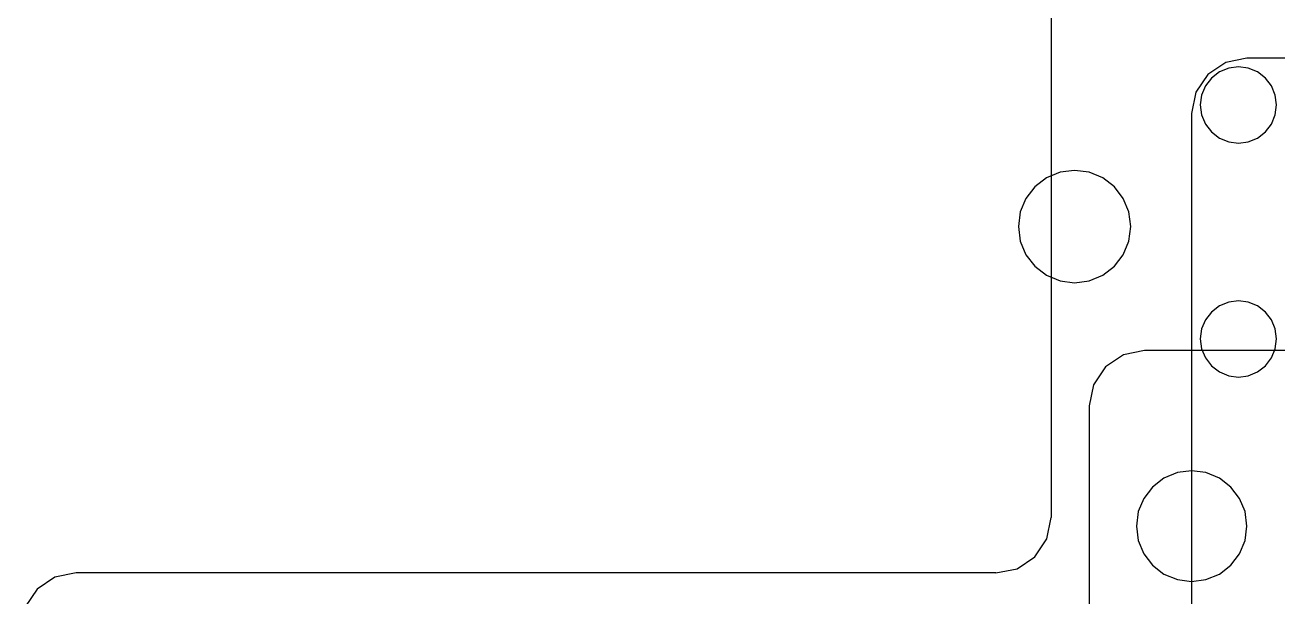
# Model space of a CAD drawing. Extents: x -257 to 298, y -311 to 343.
# Drawn here: x -114.9 to -42.4, y 34.1 to 67.2 of the extents above; entities that cross this region are included whole.
import ezdxf

# ---------------------------------------------------------------- set-up
doc = ezdxf.new("R2010")
doc.units = 0

msp = doc.modelspace()

# ---------------------------------------------------------------- linework, layer by layer
for p, q in [((-44.2133, 65.3292), (-45.437887, 65.085615)), ((-44.2133, 65.3292), (-45.437887, 65.085615)), ((50.9865, 65.3291), (-44.2132, 65.3291)), ((50.9865, 65.3291), (-44.2132, 65.3291)), ((-45.437887, 65.085615), (-46.476042, 64.391942)), ((-45.437887, 65.085615), (-46.476042, 64.391942)), ((-46.476042, 64.391942), (-47.169715, 63.353787)), ((-46.476042, 64.391942), (-47.169715, 63.353787)), ((-47.169715, 63.353787), (-47.4133, 62.1292)), ((-47.169715, 63.353787), (-47.4133, 62.1292)), ((-47.4133, 62.1293), (-47.4133, -12.7504)), ((-47.4133, 62.1293), (-47.4133, -12.7504))]:
    msp.add_line(p, q)
at = {"layer": 'Layer 1'}
for p, q in [((-55.5413, 100.06), (-55.5413, 38.7269)), ((-55.5413, 100.06), (-55.5413, 38.7269)), ((-55.5413, 100.06), (-55.5413, 38.7269)), ((-55.5413, 100.06), (-55.5413, 38.7269)), ((-55.5413, 100.06), (-55.5413, 38.7269)), ((-55.5413, 100.06), (-55.5413, 38.7269)), ((-55.5413, 100.06), (-55.5413, 38.7269)), ((-45.808, 64.532084), (-46.268707, 64.17784)), ((-45.808, 64.532084), (-46.268707, 64.17784)), ((-45.808, 64.532084), (-46.268707, 64.17784)), ((-45.808, 64.532084), (-46.268707, 64.17784)), ((-45.808, 64.532084), (-46.268707, 64.17784)), ((-45.808, 64.532084), (-46.268707, 64.17784)), ((-45.808, 64.532084), (-46.268707, 64.17784)), ((-45.270862, 64.753946), (-45.808, 64.532084)), ((-45.270862, 64.753946), (-45.808, 64.532084)), ((-45.270862, 64.753946), (-45.808, 64.532084)), ((-45.270862, 64.753946), (-45.808, 64.532084)), ((-45.270862, 64.753946), (-45.808, 64.532084)), ((-45.270862, 64.753946), (-45.808, 64.532084)), ((-45.270862, 64.753946), (-45.808, 64.532084)), ((-44.704, 64.8279), (-45.270862, 64.753946)), ((-44.704, 64.8279), (-45.270862, 64.753946)), ((-44.704, 64.8279), (-45.270862, 64.753946)), ((-44.704, 64.8279), (-45.270862, 64.753946)), ((-44.704, 64.8279), (-45.270862, 64.753946)), ((-44.704, 64.8279), (-45.270862, 64.753946)), ((-44.704, 64.8279), (-45.270862, 64.753946)), ((-44.137138, 64.753946), (-44.704, 64.8279)), ((-44.137138, 64.753946), (-44.704, 64.8279)), ((-44.137138, 64.753946), (-44.704, 64.8279)), ((-44.137138, 64.753946), (-44.704, 64.8279)), ((-44.137138, 64.753946), (-44.704, 64.8279)), ((-44.137138, 64.753946), (-44.704, 64.8279)), ((-44.137138, 64.753946), (-44.704, 64.8279)), ((-43.6, 64.532084), (-44.137138, 64.753946)), ((-43.6, 64.532084), (-44.137138, 64.753946)), ((-43.6, 64.532084), (-44.137138, 64.753946)), ((-43.6, 64.532084), (-44.137138, 64.753946)), ((-43.6, 64.532084), (-44.137138, 64.753946)), ((-43.6, 64.532084), (-44.137138, 64.753946)), ((-43.6, 64.532084), (-44.137138, 64.753946)), ((-43.139293, 64.17784), (-43.6, 64.532084)), ((-43.139293, 64.17784), (-43.6, 64.532084)), ((-43.139293, 64.17784), (-43.6, 64.532084)), ((-43.139293, 64.17784), (-43.6, 64.532084)), ((-43.139293, 64.17784), (-43.6, 64.532084)), ((-43.139293, 64.17784), (-43.6, 64.532084)), ((-43.139293, 64.17784), (-43.6, 64.532084)), ((-46.268707, 64.17784), (-46.616184, 63.7239)), ((-46.268707, 64.17784), (-46.616184, 63.7239)), ((-46.268707, 64.17784), (-46.616184, 63.7239)), ((-46.268707, 64.17784), (-46.616184, 63.7239)), ((-46.268707, 64.17784), (-46.616184, 63.7239)), ((-46.268707, 64.17784), (-46.616184, 63.7239)), ((-46.268707, 64.17784), (-46.616184, 63.7239)), ((-42.791816, 63.7239), (-43.139293, 64.17784)), ((-42.791816, 63.7239), (-43.139293, 64.17784)), ((-42.791816, 63.7239), (-43.139293, 64.17784)), ((-42.791816, 63.7239), (-43.139293, 64.17784)), ((-42.791816, 63.7239), (-43.139293, 64.17784)), ((-42.791816, 63.7239), (-43.139293, 64.17784)), ((-42.791816, 63.7239), (-43.139293, 64.17784)), ((-46.835569, 63.196006), (-46.912, 62.6199)), ((-46.835569, 63.196006), (-46.912, 62.6199)), ((-46.835569, 63.196006), (-46.912, 62.6199)), ((-46.835569, 63.196006), (-46.912, 62.6199)), ((-46.835569, 63.196006), (-46.912, 62.6199)), ((-46.835569, 63.196006), (-46.912, 62.6199)), ((-46.835569, 63.196006), (-46.912, 62.6199)), ((-46.616184, 63.7239), (-46.835569, 63.196006)), ((-46.616184, 63.7239), (-46.835569, 63.196006)), ((-46.616184, 63.7239), (-46.835569, 63.196006)), ((-46.616184, 63.7239), (-46.835569, 63.196006)), ((-46.616184, 63.7239), (-46.835569, 63.196006)), ((-46.616184, 63.7239), (-46.835569, 63.196006)), ((-46.616184, 63.7239), (-46.835569, 63.196006)), ((-42.572431, 63.196006), (-42.791816, 63.7239)), ((-42.572431, 63.196006), (-42.791816, 63.7239)), ((-42.572431, 63.196006), (-42.791816, 63.7239)), ((-42.572431, 63.196006), (-42.791816, 63.7239)), ((-42.572431, 63.196006), (-42.791816, 63.7239)), ((-42.572431, 63.196006), (-42.791816, 63.7239)), ((-42.572431, 63.196006), (-42.791816, 63.7239)), ((-42.496, 62.6199), (-42.572431, 63.196006)), ((-42.496, 62.6199), (-42.572431, 63.196006)), ((-42.496, 62.6199), (-42.572431, 63.196006)), ((-42.496, 62.6199), (-42.572431, 63.196006)), ((-42.496, 62.6199), (-42.572431, 63.196006)), ((-42.496, 62.6199), (-42.572431, 63.196006)), ((-42.496, 62.6199), (-42.572431, 63.196006)), ((-46.912, 62.6199), (-46.835569, 62.043794)), ((-46.912, 62.6199), (-46.835569, 62.043794)), ((-46.912, 62.6199), (-46.835569, 62.043794)), ((-46.912, 62.6199), (-46.835569, 62.043794)), ((-46.912, 62.6199), (-46.835569, 62.043794)), ((-46.912, 62.6199), (-46.835569, 62.043794)), ((-46.912, 62.6199), (-46.835569, 62.043794)), ((-42.572431, 62.043794), (-42.496, 62.6199)), ((-42.572431, 62.043794), (-42.496, 62.6199)), ((-42.572431, 62.043794), (-42.496, 62.6199)), ((-42.572431, 62.043794), (-42.496, 62.6199)), ((-42.572431, 62.043794), (-42.496, 62.6199)), ((-42.572431, 62.043794), (-42.496, 62.6199)), ((-42.572431, 62.043794), (-42.496, 62.6199)), ((-42.496, 62.6199), (-42.496, 62.6199)), ((-42.496, 62.6199), (-42.496, 62.6199)), ((-42.496, 62.6199), (-42.496, 62.6199)), ((-42.496, 62.6199), (-42.496, 62.6199)), ((-42.496, 62.6199), (-42.496, 62.6199)), ((-42.496, 62.6199), (-42.496, 62.6199)), ((-42.496, 62.6199), (-42.496, 62.6199)), ((-46.835569, 62.043794), (-46.616184, 61.5159)), ((-46.835569, 62.043794), (-46.616184, 61.5159)), ((-46.835569, 62.043794), (-46.616184, 61.5159)), ((-46.835569, 62.043794), (-46.616184, 61.5159)), ((-46.835569, 62.043794), (-46.616184, 61.5159)), ((-46.835569, 62.043794), (-46.616184, 61.5159)), ((-46.835569, 62.043794), (-46.616184, 61.5159)), ((-42.791816, 61.5159), (-42.572431, 62.043794)), ((-42.791816, 61.5159), (-42.572431, 62.043794)), ((-42.791816, 61.5159), (-42.572431, 62.043794)), ((-42.791816, 61.5159), (-42.572431, 62.043794)), ((-42.791816, 61.5159), (-42.572431, 62.043794)), ((-42.791816, 61.5159), (-42.572431, 62.043794)), ((-42.791816, 61.5159), (-42.572431, 62.043794)), ((-46.616184, 61.5159), (-46.268707, 61.06196)), ((-46.616184, 61.5159), (-46.268707, 61.06196)), ((-46.616184, 61.5159), (-46.268707, 61.06196)), ((-46.616184, 61.5159), (-46.268707, 61.06196)), ((-46.616184, 61.5159), (-46.268707, 61.06196)), ((-46.616184, 61.5159), (-46.268707, 61.06196)), ((-46.616184, 61.5159), (-46.268707, 61.06196)), ((-46.268707, 61.06196), (-45.808, 60.707716)), ((-46.268707, 61.06196), (-45.808, 60.707716)), ((-46.268707, 61.06196), (-45.808, 60.707716)), ((-46.268707, 61.06196), (-45.808, 60.707716)), ((-46.268707, 61.06196), (-45.808, 60.707716)), ((-46.268707, 61.06196), (-45.808, 60.707716)), ((-46.268707, 61.06196), (-45.808, 60.707716)), ((-43.6, 60.707716), (-43.139293, 61.06196)), ((-43.6, 60.707716), (-43.139293, 61.06196)), ((-43.6, 60.707716), (-43.139293, 61.06196)), ((-43.6, 60.707716), (-43.139293, 61.06196)), ((-43.6, 60.707716), (-43.139293, 61.06196)), ((-43.6, 60.707716), (-43.139293, 61.06196)), ((-43.6, 60.707716), (-43.139293, 61.06196)), ((-43.139293, 61.06196), (-42.791816, 61.5159)), ((-43.139293, 61.06196), (-42.791816, 61.5159)), ((-43.139293, 61.06196), (-42.791816, 61.5159)), ((-43.139293, 61.06196), (-42.791816, 61.5159)), ((-43.139293, 61.06196), (-42.791816, 61.5159)), ((-43.139293, 61.06196), (-42.791816, 61.5159)), ((-43.139293, 61.06196), (-42.791816, 61.5159)), ((-45.808, 60.707716), (-45.270862, 60.485854)), ((-45.808, 60.707716), (-45.270862, 60.485854)), ((-45.808, 60.707716), (-45.270862, 60.485854)), ((-45.808, 60.707716), (-45.270862, 60.485854)), ((-45.808, 60.707716), (-45.270862, 60.485854)), ((-45.808, 60.707716), (-45.270862, 60.485854)), ((-45.808, 60.707716), (-45.270862, 60.485854)), ((-45.270862, 60.485854), (-44.704, 60.4119)), ((-45.270862, 60.485854), (-44.704, 60.4119)), ((-45.270862, 60.485854), (-44.704, 60.4119)), ((-45.270862, 60.485854), (-44.704, 60.4119)), ((-45.270862, 60.485854), (-44.704, 60.4119)), ((-45.270862, 60.485854), (-44.704, 60.4119)), ((-45.270862, 60.485854), (-44.704, 60.4119)), ((-44.704, 60.4119), (-44.137138, 60.485854)), ((-44.704, 60.4119), (-44.137138, 60.485854)), ((-44.704, 60.4119), (-44.137138, 60.485854)), ((-44.704, 60.4119), (-44.137138, 60.485854)), ((-44.704, 60.4119), (-44.137138, 60.485854)), ((-44.704, 60.4119), (-44.137138, 60.485854)), ((-44.704, 60.4119), (-44.137138, 60.485854)), ((-44.137138, 60.485854), (-43.6, 60.707716)), ((-44.137138, 60.485854), (-43.6, 60.707716)), ((-44.137138, 60.485854), (-43.6, 60.707716)), ((-44.137138, 60.485854), (-43.6, 60.707716)), ((-44.137138, 60.485854), (-43.6, 60.707716)), ((-44.137138, 60.485854), (-43.6, 60.707716)), ((-44.137138, 60.485854), (-43.6, 60.707716)), ((-55.021861, 58.719964), (-55.813295, 58.393067)), ((-54.18663, 58.82893), (-55.021861, 58.719964)), ((-53.351399, 58.719964), (-54.18663, 58.82893)), ((-52.559965, 58.393067), (-53.351399, 58.719964)), ((-55.813295, 58.393067), (-56.492114, 57.871113)), ((-51.881146, 57.871113), (-52.559965, 58.393067)), ((-56.492114, 57.871113), (-57.004096, 57.202265)), ((-51.369164, 57.202265), (-51.881146, 57.871113)), ((-57.004096, 57.202265), (-57.327344, 56.424451)), ((-51.045916, 56.424451), (-51.369164, 57.202265)), ((-57.327344, 56.424451), (-57.43996, 55.5756)), ((-50.9333, 55.5756), (-51.045916, 56.424451)), ((-57.43996, 55.5756), (-57.327344, 54.726749)), ((-51.045916, 54.726749), (-50.9333, 55.5756)), ((-50.9333, 55.5756), (-50.9333, 55.5756)), ((-57.327344, 54.726749), (-57.004096, 53.948935)), ((-51.369164, 53.948935), (-51.045916, 54.726749)), ((-57.004096, 53.948935), (-56.492114, 53.280087)), ((-51.881146, 53.280087), (-51.369164, 53.948935)), ((-56.492114, 53.280087), (-55.813295, 52.758133)), ((-52.559965, 52.758133), (-51.881146, 53.280087)), ((-55.813295, 52.758133), (-55.021861, 52.431236)), ((-55.021861, 52.431236), (-54.18663, 52.32227)), ((-54.18663, 52.32227), (-53.351399, 52.431236)), ((-53.351399, 52.431236), (-52.559965, 52.758133)), ((-45.808, 50.985384), (-46.268707, 50.63114)), ((-45.808, 50.985384), (-46.268707, 50.63114)), ((-45.808, 50.985384), (-46.268707, 50.63114)), ((-45.808, 50.985384), (-46.268707, 50.63114)), ((-45.808, 50.985384), (-46.268707, 50.63114)), ((-45.808, 50.985384), (-46.268707, 50.63114)), ((-45.808, 50.985384), (-46.268707, 50.63114)), ((-45.270862, 51.207246), (-45.808, 50.985384)), ((-45.270862, 51.207246), (-45.808, 50.985384)), ((-45.270862, 51.207246), (-45.808, 50.985384)), ((-45.270862, 51.207246), (-45.808, 50.985384)), ((-45.270862, 51.207246), (-45.808, 50.985384)), ((-45.270862, 51.207246), (-45.808, 50.985384)), ((-45.270862, 51.207246), (-45.808, 50.985384)), ((-44.704, 51.2812), (-45.270862, 51.207246)), ((-44.704, 51.2812), (-45.270862, 51.207246)), ((-44.704, 51.2812), (-45.270862, 51.207246)), ((-44.704, 51.2812), (-45.270862, 51.207246)), ((-44.704, 51.2812), (-45.270862, 51.207246)), ((-44.704, 51.2812), (-45.270862, 51.207246)), ((-44.704, 51.2812), (-45.270862, 51.207246)), ((-44.137138, 51.207246), (-44.704, 51.2812)), ((-44.137138, 51.207246), (-44.704, 51.2812)), ((-44.137138, 51.207246), (-44.704, 51.2812)), ((-44.137138, 51.207246), (-44.704, 51.2812)), ((-44.137138, 51.207246), (-44.704, 51.2812)), ((-44.137138, 51.207246), (-44.704, 51.2812)), ((-44.137138, 51.207246), (-44.704, 51.2812)), ((-43.6, 50.985384), (-44.137138, 51.207246)), ((-43.6, 50.985384), (-44.137138, 51.207246)), ((-43.6, 50.985384), (-44.137138, 51.207246)), ((-43.6, 50.985384), (-44.137138, 51.207246)), ((-43.6, 50.985384), (-44.137138, 51.207246)), ((-43.6, 50.985384), (-44.137138, 51.207246)), ((-43.6, 50.985384), (-44.137138, 51.207246)), ((-43.139293, 50.63114), (-43.6, 50.985384)), ((-43.139293, 50.63114), (-43.6, 50.985384)), ((-43.139293, 50.63114), (-43.6, 50.985384)), ((-43.139293, 50.63114), (-43.6, 50.985384)), ((-43.139293, 50.63114), (-43.6, 50.985384)), ((-43.139293, 50.63114), (-43.6, 50.985384)), ((-43.139293, 50.63114), (-43.6, 50.985384)), ((-46.616184, 50.1772), (-46.835569, 49.649306)), ((-46.616184, 50.1772), (-46.835569, 49.649306)), ((-46.616184, 50.1772), (-46.835569, 49.649306)), ((-46.616184, 50.1772), (-46.835569, 49.649306)), ((-46.616184, 50.1772), (-46.835569, 49.649306)), ((-46.616184, 50.1772), (-46.835569, 49.649306)), ((-46.616184, 50.1772), (-46.835569, 49.649306)), ((-46.268707, 50.63114), (-46.616184, 50.1772)), ((-46.268707, 50.63114), (-46.616184, 50.1772)), ((-46.268707, 50.63114), (-46.616184, 50.1772)), ((-46.268707, 50.63114), (-46.616184, 50.1772)), ((-46.268707, 50.63114), (-46.616184, 50.1772)), ((-46.268707, 50.63114), (-46.616184, 50.1772)), ((-46.268707, 50.63114), (-46.616184, 50.1772)), ((-42.791816, 50.1772), (-43.139293, 50.63114)), ((-42.791816, 50.1772), (-43.139293, 50.63114)), ((-42.791816, 50.1772), (-43.139293, 50.63114)), ((-42.791816, 50.1772), (-43.139293, 50.63114)), ((-42.791816, 50.1772), (-43.139293, 50.63114)), ((-42.791816, 50.1772), (-43.139293, 50.63114)), ((-42.791816, 50.1772), (-43.139293, 50.63114)), ((-42.572431, 49.649306), (-42.791816, 50.1772)), ((-42.572431, 49.649306), (-42.791816, 50.1772)), ((-42.572431, 49.649306), (-42.791816, 50.1772)), ((-42.572431, 49.649306), (-42.791816, 50.1772)), ((-42.572431, 49.649306), (-42.791816, 50.1772)), ((-42.572431, 49.649306), (-42.791816, 50.1772)), ((-42.572431, 49.649306), (-42.791816, 50.1772)), ((-46.835569, 49.649306), (-46.912, 49.0732)), ((-46.835569, 49.649306), (-46.912, 49.0732)), ((-46.835569, 49.649306), (-46.912, 49.0732)), ((-46.835569, 49.649306), (-46.912, 49.0732)), ((-46.835569, 49.649306), (-46.912, 49.0732)), ((-46.835569, 49.649306), (-46.912, 49.0732)), ((-46.835569, 49.649306), (-46.912, 49.0732)), ((-42.496, 49.0732), (-42.572431, 49.649306)), ((-42.496, 49.0732), (-42.572431, 49.649306)), ((-42.496, 49.0732), (-42.572431, 49.649306)), ((-42.496, 49.0732), (-42.572431, 49.649306)), ((-42.496, 49.0732), (-42.572431, 49.649306)), ((-42.496, 49.0732), (-42.572431, 49.649306)), ((-42.496, 49.0732), (-42.572431, 49.649306)), ((-46.912, 49.0732), (-46.835569, 48.497094)), ((-46.912, 49.0732), (-46.835569, 48.497094)), ((-46.912, 49.0732), (-46.835569, 48.497094)), ((-46.912, 49.0732), (-46.835569, 48.497094)), ((-46.912, 49.0732), (-46.835569, 48.497094)), ((-46.912, 49.0732), (-46.835569, 48.497094)), ((-46.912, 49.0732), (-46.835569, 48.497094)), ((-42.572431, 48.497094), (-42.496, 49.0732)), ((-42.572431, 48.497094), (-42.496, 49.0732)), ((-42.572431, 48.497094), (-42.496, 49.0732)), ((-42.572431, 48.497094), (-42.496, 49.0732)), ((-42.572431, 48.497094), (-42.496, 49.0732)), ((-42.572431, 48.497094), (-42.496, 49.0732)), ((-42.572431, 48.497094), (-42.496, 49.0732)), ((-42.496, 49.0732), (-42.496, 49.0732)), ((-42.496, 49.0732), (-42.496, 49.0732)), ((-42.496, 49.0732), (-42.496, 49.0732)), ((-42.496, 49.0732), (-42.496, 49.0732)), ((-42.496, 49.0732), (-42.496, 49.0732)), ((-42.496, 49.0732), (-42.496, 49.0732)), ((-42.496, 49.0732), (-42.496, 49.0732)), ((-51.357887, 48.152315), (-52.396042, 47.458642)), ((-51.357887, 48.152315), (-52.396042, 47.458642)), ((-51.357887, 48.152315), (-52.396042, 47.458642)), ((-51.357887, 48.152315), (-52.396042, 47.458642)), ((-51.357887, 48.152315), (-52.396042, 47.458642)), ((-50.1333, 48.3959), (-51.357887, 48.152315)), ((-50.1333, 48.3959), (-51.357887, 48.152315)), ((-50.1333, 48.3959), (-51.357887, 48.152315)), ((-50.1333, 48.3959), (-51.357887, 48.152315)), ((-50.1333, 48.3959), (-51.357887, 48.152315)), ((50.1334, 48.3958), (-50.1334, 48.3958)), ((50.1334, 48.3958), (-50.1334, 48.3958)), ((50.1334, 48.3958), (-50.1334, 48.3958)), ((50.1334, 48.3958), (-50.1334, 48.3958)), ((50.1334, 48.3958), (-50.1334, 48.3958)), ((-46.835569, 48.497094), (-46.616184, 47.9692)), ((-46.835569, 48.497094), (-46.616184, 47.9692)), ((-46.835569, 48.497094), (-46.616184, 47.9692)), ((-46.835569, 48.497094), (-46.616184, 47.9692)), ((-46.835569, 48.497094), (-46.616184, 47.9692)), ((-46.835569, 48.497094), (-46.616184, 47.9692)), ((-46.835569, 48.497094), (-46.616184, 47.9692)), ((-46.616184, 47.9692), (-46.268707, 47.51526)), ((-46.616184, 47.9692), (-46.268707, 47.51526)), ((-46.616184, 47.9692), (-46.268707, 47.51526)), ((-46.616184, 47.9692), (-46.268707, 47.51526)), ((-46.616184, 47.9692), (-46.268707, 47.51526)), ((-46.616184, 47.9692), (-46.268707, 47.51526)), ((-46.616184, 47.9692), (-46.268707, 47.51526)), ((-43.139293, 47.51526), (-42.791816, 47.9692)), ((-43.139293, 47.51526), (-42.791816, 47.9692)), ((-43.139293, 47.51526), (-42.791816, 47.9692)), ((-43.139293, 47.51526), (-42.791816, 47.9692)), ((-43.139293, 47.51526), (-42.791816, 47.9692)), ((-43.139293, 47.51526), (-42.791816, 47.9692)), ((-43.139293, 47.51526), (-42.791816, 47.9692)), ((-42.791816, 47.9692), (-42.572431, 48.497094)), ((-42.791816, 47.9692), (-42.572431, 48.497094)), ((-42.791816, 47.9692), (-42.572431, 48.497094)), ((-42.791816, 47.9692), (-42.572431, 48.497094)), ((-42.791816, 47.9692), (-42.572431, 48.497094)), ((-42.791816, 47.9692), (-42.572431, 48.497094)), ((-42.791816, 47.9692), (-42.572431, 48.497094)), ((-52.396042, 47.458642), (-53.089715, 46.420487)), ((-52.396042, 47.458642), (-53.089715, 46.420487)), ((-52.396042, 47.458642), (-53.089715, 46.420487)), ((-52.396042, 47.458642), (-53.089715, 46.420487)), ((-52.396042, 47.458642), (-53.089715, 46.420487)), ((-46.268707, 47.51526), (-45.808, 47.161016)), ((-46.268707, 47.51526), (-45.808, 47.161016)), ((-46.268707, 47.51526), (-45.808, 47.161016)), ((-46.268707, 47.51526), (-45.808, 47.161016)), ((-46.268707, 47.51526), (-45.808, 47.161016)), ((-46.268707, 47.51526), (-45.808, 47.161016)), ((-46.268707, 47.51526), (-45.808, 47.161016)), ((-45.808, 47.161016), (-45.270862, 46.939154)), ((-45.808, 47.161016), (-45.270862, 46.939154)), ((-45.808, 47.161016), (-45.270862, 46.939154)), ((-45.808, 47.161016), (-45.270862, 46.939154)), ((-45.808, 47.161016), (-45.270862, 46.939154)), ((-45.808, 47.161016), (-45.270862, 46.939154)), ((-45.808, 47.161016), (-45.270862, 46.939154)), ((-44.137138, 46.939154), (-43.6, 47.161016)), ((-44.137138, 46.939154), (-43.6, 47.161016)), ((-44.137138, 46.939154), (-43.6, 47.161016)), ((-44.137138, 46.939154), (-43.6, 47.161016)), ((-44.137138, 46.939154), (-43.6, 47.161016)), ((-44.137138, 46.939154), (-43.6, 47.161016)), ((-44.137138, 46.939154), (-43.6, 47.161016)), ((-43.6, 47.161016), (-43.139293, 47.51526)), ((-43.6, 47.161016), (-43.139293, 47.51526)), ((-43.6, 47.161016), (-43.139293, 47.51526)), ((-43.6, 47.161016), (-43.139293, 47.51526)), ((-43.6, 47.161016), (-43.139293, 47.51526)), ((-43.6, 47.161016), (-43.139293, 47.51526)), ((-43.6, 47.161016), (-43.139293, 47.51526)), ((-53.089715, 46.420487), (-53.3333, 45.1959)), ((-53.089715, 46.420487), (-53.3333, 45.1959)), ((-53.089715, 46.420487), (-53.3333, 45.1959)), ((-53.089715, 46.420487), (-53.3333, 45.1959)), ((-53.089715, 46.420487), (-53.3333, 45.1959)), ((-45.270862, 46.939154), (-44.704, 46.8652)), ((-45.270862, 46.939154), (-44.704, 46.8652)), ((-45.270862, 46.939154), (-44.704, 46.8652)), ((-45.270862, 46.939154), (-44.704, 46.8652)), ((-45.270862, 46.939154), (-44.704, 46.8652)), ((-45.270862, 46.939154), (-44.704, 46.8652)), ((-45.270862, 46.939154), (-44.704, 46.8652)), ((-44.704, 46.8652), (-44.137138, 46.939154)), ((-44.704, 46.8652), (-44.137138, 46.939154)), ((-44.704, 46.8652), (-44.137138, 46.939154)), ((-44.704, 46.8652), (-44.137138, 46.939154)), ((-44.704, 46.8652), (-44.137138, 46.939154)), ((-44.704, 46.8652), (-44.137138, 46.939154)), ((-44.704, 46.8652), (-44.137138, 46.939154)), ((-53.3332, 45.1954), (-53.3332, 4.18291)), ((-53.3332, 45.1954), (-53.3332, 4.18291)), ((-53.3332, 45.1954), (-53.3332, 4.18291)), ((-53.3332, 45.1954), (-53.3332, 4.18291)), ((-53.3332, 45.1954), (-53.3332, 4.18291)), ((-48.235723, 41.334141), (-49.014928, 41.011895)), ((-48.235723, 41.334141), (-49.014928, 41.011895)), ((-48.235723, 41.334141), (-49.014928, 41.011895)), ((-48.235723, 41.334141), (-49.014928, 41.011895)), ((-48.235723, 41.334141), (-49.014928, 41.011895)), ((-47.413295, 41.441557), (-48.235723, 41.334141)), ((-47.413295, 41.441557), (-48.235723, 41.334141)), ((-47.413295, 41.441557), (-48.235723, 41.334141)), ((-47.413295, 41.441557), (-48.235723, 41.334141)), ((-47.413295, 41.441557), (-48.235723, 41.334141)), ((-46.590867, 41.334141), (-47.413295, 41.441557)), ((-46.590867, 41.334141), (-47.413295, 41.441557)), ((-46.590867, 41.334141), (-47.413295, 41.441557)), ((-46.590867, 41.334141), (-47.413295, 41.441557)), ((-46.590867, 41.334141), (-47.413295, 41.441557)), ((-45.811662, 41.011895), (-46.590867, 41.334141)), ((-45.811662, 41.011895), (-46.590867, 41.334141)), ((-45.811662, 41.011895), (-46.590867, 41.334141)), ((-45.811662, 41.011895), (-46.590867, 41.334141)), ((-45.811662, 41.011895), (-46.590867, 41.334141)), ((-49.014928, 41.011895), (-49.682998, 40.49742)), ((-49.014928, 41.011895), (-49.682998, 40.49742)), ((-49.014928, 41.011895), (-49.682998, 40.49742)), ((-49.014928, 41.011895), (-49.682998, 40.49742)), ((-49.014928, 41.011895), (-49.682998, 40.49742)), ((-45.143592, 40.49742), (-45.811662, 41.011895)), ((-45.143592, 40.49742), (-45.811662, 41.011895)), ((-45.143592, 40.49742), (-45.811662, 41.011895)), ((-45.143592, 40.49742), (-45.811662, 41.011895)), ((-45.143592, 40.49742), (-45.811662, 41.011895)), ((-49.682998, 40.49742), (-50.18646, 39.83829)), ((-49.682998, 40.49742), (-50.18646, 39.83829)), ((-49.682998, 40.49742), (-50.18646, 39.83829)), ((-49.682998, 40.49742), (-50.18646, 39.83829)), ((-49.682998, 40.49742), (-50.18646, 39.83829)), ((-44.64013, 39.83829), (-45.143592, 40.49742)), ((-44.64013, 39.83829), (-45.143592, 40.49742)), ((-44.64013, 39.83829), (-45.143592, 40.49742)), ((-44.64013, 39.83829), (-45.143592, 40.49742)), ((-44.64013, 39.83829), (-45.143592, 40.49742)), ((-50.18646, 39.83829), (-50.503747, 39.071964)), ((-50.18646, 39.83829), (-50.503747, 39.071964)), ((-50.18646, 39.83829), (-50.503747, 39.071964)), ((-50.18646, 39.83829), (-50.503747, 39.071964)), ((-50.18646, 39.83829), (-50.503747, 39.071964)), ((-44.322843, 39.071964), (-44.64013, 39.83829)), ((-44.322843, 39.071964), (-44.64013, 39.83829)), ((-44.322843, 39.071964), (-44.64013, 39.83829)), ((-44.322843, 39.071964), (-44.64013, 39.83829)), ((-44.322843, 39.071964), (-44.64013, 39.83829)), ((-55.784885, 37.502013), (-55.5413, 38.7266)), ((-55.784885, 37.502013), (-55.5413, 38.7266)), ((-55.784885, 37.502013), (-55.5413, 38.7266)), ((-55.784885, 37.502013), (-55.5413, 38.7266)), ((-55.784885, 37.502013), (-55.5413, 38.7266)), ((-55.784885, 37.502013), (-55.5413, 38.7266)), ((-55.784885, 37.502013), (-55.5413, 38.7266)), ((-50.503747, 39.071964), (-50.61329, 38.2359)), ((-50.503747, 39.071964), (-50.61329, 38.2359)), ((-50.503747, 39.071964), (-50.61329, 38.2359)), ((-50.503747, 39.071964), (-50.61329, 38.2359)), ((-50.503747, 39.071964), (-50.61329, 38.2359)), ((-44.2133, 38.2359), (-44.322843, 39.071964)), ((-44.2133, 38.2359), (-44.322843, 39.071964)), ((-44.2133, 38.2359), (-44.322843, 39.071964)), ((-44.2133, 38.2359), (-44.322843, 39.071964)), ((-44.2133, 38.2359), (-44.322843, 39.071964)), ((-50.61329, 38.2359), (-50.503747, 37.399836)), ((-50.61329, 38.2359), (-50.503747, 37.399836)), ((-50.61329, 38.2359), (-50.503747, 37.399836)), ((-50.61329, 38.2359), (-50.503747, 37.399836)), ((-50.61329, 38.2359), (-50.503747, 37.399836)), ((-44.322843, 37.399836), (-44.2133, 38.2359)), ((-44.322843, 37.399836), (-44.2133, 38.2359)), ((-44.322843, 37.399836), (-44.2133, 38.2359)), ((-44.322843, 37.399836), (-44.2133, 38.2359)), ((-44.322843, 37.399836), (-44.2133, 38.2359)), ((-44.2133, 38.2359), (-44.2133, 38.2359)), ((-44.2133, 38.2359), (-44.2133, 38.2359)), ((-44.2133, 38.2359), (-44.2133, 38.2359)), ((-44.2133, 38.2359), (-44.2133, 38.2359)), ((-44.2133, 38.2359), (-44.2133, 38.2359)), ((-56.478558, 36.463858), (-55.784885, 37.502013)), ((-56.478558, 36.463858), (-55.784885, 37.502013)), ((-56.478558, 36.463858), (-55.784885, 37.502013)), ((-56.478558, 36.463858), (-55.784885, 37.502013)), ((-56.478558, 36.463858), (-55.784885, 37.502013)), ((-56.478558, 36.463858), (-55.784885, 37.502013)), ((-56.478558, 36.463858), (-55.784885, 37.502013)), ((-50.503747, 37.399836), (-50.18646, 36.63351)), ((-50.503747, 37.399836), (-50.18646, 36.63351)), ((-50.503747, 37.399836), (-50.18646, 36.63351)), ((-50.503747, 37.399836), (-50.18646, 36.63351)), ((-50.503747, 37.399836), (-50.18646, 36.63351)), ((-44.64013, 36.63351), (-44.322843, 37.399836)), ((-44.64013, 36.63351), (-44.322843, 37.399836)), ((-44.64013, 36.63351), (-44.322843, 37.399836)), ((-44.64013, 36.63351), (-44.322843, 37.399836)), ((-44.64013, 36.63351), (-44.322843, 37.399836)), ((-57.516713, 35.770185), (-56.478558, 36.463858)), ((-57.516713, 35.770185), (-56.478558, 36.463858)), ((-57.516713, 35.770185), (-56.478558, 36.463858)), ((-57.516713, 35.770185), (-56.478558, 36.463858)), ((-57.516713, 35.770185), (-56.478558, 36.463858)), ((-57.516713, 35.770185), (-56.478558, 36.463858)), ((-57.516713, 35.770185), (-56.478558, 36.463858)), ((-50.18646, 36.63351), (-49.682998, 35.97438)), ((-50.18646, 36.63351), (-49.682998, 35.97438)), ((-50.18646, 36.63351), (-49.682998, 35.97438)), ((-50.18646, 36.63351), (-49.682998, 35.97438)), ((-50.18646, 36.63351), (-49.682998, 35.97438)), ((-45.143592, 35.97438), (-44.64013, 36.63351)), ((-45.143592, 35.97438), (-44.64013, 36.63351)), ((-45.143592, 35.97438), (-44.64013, 36.63351)), ((-45.143592, 35.97438), (-44.64013, 36.63351)), ((-45.143592, 35.97438), (-44.64013, 36.63351)), ((-111.947, 35.5266), (-113.171587, 35.283015)), ((-111.947, 35.5266), (-113.171587, 35.283015)), ((-111.947, 35.5266), (-113.171587, 35.283015)), ((-111.947, 35.5266), (-113.171587, 35.283015)), ((-111.947, 35.5266), (-113.171587, 35.283015)), ((-111.947, 35.5266), (-113.171587, 35.283015)), ((-111.947, 35.5266), (-113.171587, 35.283015)), ((-58.7414, 35.5265), (-111.946, 35.5265)), ((-58.7414, 35.5265), (-111.946, 35.5265)), ((-58.7414, 35.5265), (-111.946, 35.5265)), ((-58.7414, 35.5265), (-111.946, 35.5265)), ((-58.7414, 35.5265), (-111.946, 35.5265)), ((-58.7414, 35.5265), (-111.946, 35.5265)), ((-58.7414, 35.5265), (-111.946, 35.5265)), ((-58.7413, 35.5266), (-57.516713, 35.770185)), ((-58.7413, 35.5266), (-57.516713, 35.770185)), ((-58.7413, 35.5266), (-57.516713, 35.770185)), ((-58.7413, 35.5266), (-57.516713, 35.770185)), ((-58.7413, 35.5266), (-57.516713, 35.770185)), ((-58.7413, 35.5266), (-57.516713, 35.770185)), ((-58.7413, 35.5266), (-57.516713, 35.770185)), ((-49.682998, 35.97438), (-49.014928, 35.459905)), ((-49.682998, 35.97438), (-49.014928, 35.459905)), ((-49.682998, 35.97438), (-49.014928, 35.459905)), ((-49.682998, 35.97438), (-49.014928, 35.459905)), ((-49.682998, 35.97438), (-49.014928, 35.459905)), ((-45.811662, 35.459905), (-45.143592, 35.97438)), ((-45.811662, 35.459905), (-45.143592, 35.97438)), ((-45.811662, 35.459905), (-45.143592, 35.97438)), ((-45.811662, 35.459905), (-45.143592, 35.97438)), ((-45.811662, 35.459905), (-45.143592, 35.97438)), ((-113.171587, 35.283015), (-114.209742, 34.589342)), ((-113.171587, 35.283015), (-114.209742, 34.589342)), ((-113.171587, 35.283015), (-114.209742, 34.589342)), ((-113.171587, 35.283015), (-114.209742, 34.589342)), ((-113.171587, 35.283015), (-114.209742, 34.589342)), ((-113.171587, 35.283015), (-114.209742, 34.589342)), ((-113.171587, 35.283015), (-114.209742, 34.589342)), ((-49.014928, 35.459905), (-48.235723, 35.137659)), ((-49.014928, 35.459905), (-48.235723, 35.137659)), ((-49.014928, 35.459905), (-48.235723, 35.137659)), ((-49.014928, 35.459905), (-48.235723, 35.137659)), ((-49.014928, 35.459905), (-48.235723, 35.137659)), ((-48.235723, 35.137659), (-47.413295, 35.030243)), ((-48.235723, 35.137659), (-47.413295, 35.030243)), ((-48.235723, 35.137659), (-47.413295, 35.030243)), ((-48.235723, 35.137659), (-47.413295, 35.030243)), ((-48.235723, 35.137659), (-47.413295, 35.030243)), ((-47.413295, 35.030243), (-46.590867, 35.137659)), ((-47.413295, 35.030243), (-46.590867, 35.137659)), ((-47.413295, 35.030243), (-46.590867, 35.137659)), ((-47.413295, 35.030243), (-46.590867, 35.137659)), ((-47.413295, 35.030243), (-46.590867, 35.137659)), ((-46.590867, 35.137659), (-45.811662, 35.459905)), ((-46.590867, 35.137659), (-45.811662, 35.459905)), ((-46.590867, 35.137659), (-45.811662, 35.459905)), ((-46.590867, 35.137659), (-45.811662, 35.459905)), ((-46.590867, 35.137659), (-45.811662, 35.459905)), ((-114.209742, 34.589342), (-114.903415, 33.551187)), ((-114.209742, 34.589342), (-114.903415, 33.551187)), ((-114.209742, 34.589342), (-114.903415, 33.551187)), ((-114.209742, 34.589342), (-114.903415, 33.551187)), ((-114.209742, 34.589342), (-114.903415, 33.551187)), ((-114.209742, 34.589342), (-114.903415, 33.551187)), ((-114.209742, 34.589342), (-114.903415, 33.551187))]:
    msp.add_line(p, q, dxfattribs=at)

doc.saveas('drawing.dxf')
